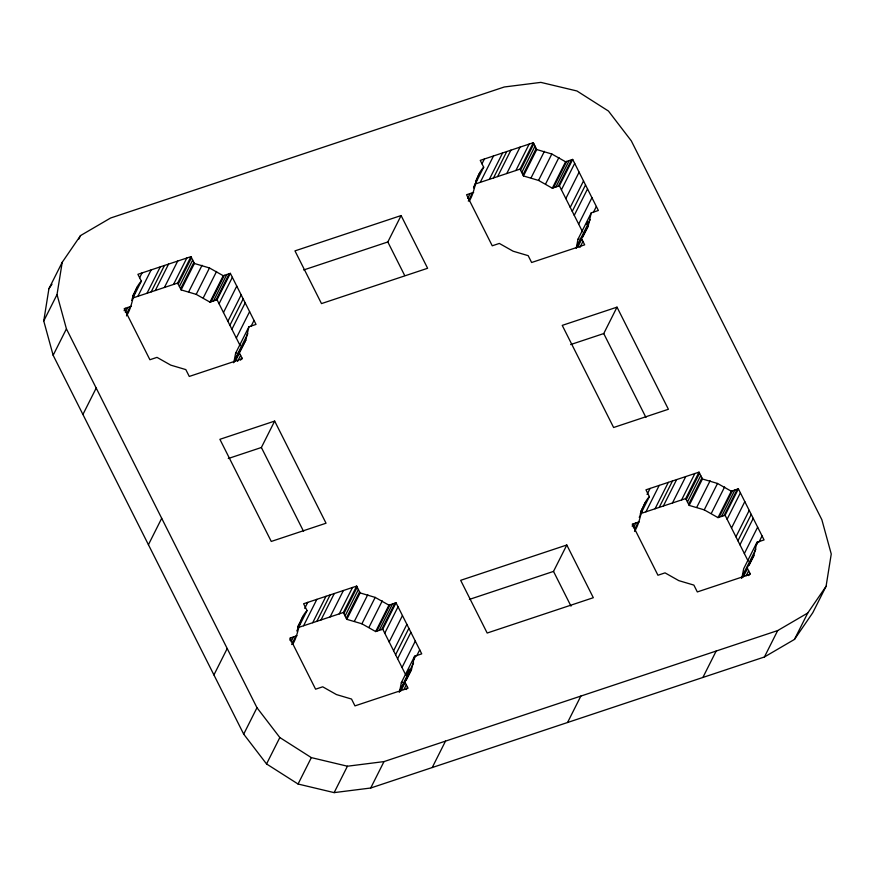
<?xml version="1.0" encoding="UTF-8"?>
<svg xmlns="http://www.w3.org/2000/svg" width="875" height="875" viewBox="0 0 875 875"><rect width="100%" height="100%" fill="white"/><g stroke="black" fill="none" stroke-linecap="round" stroke-linejoin="round"><path stroke-width="1.31" d="M126.481 315.908C133.525 305.145 132.059 290.883 141.345 281.148L137.9 274.312L190.969 256.648L194.403 263.484L209.475 267.958L223.234 275.713L230.344 273.35L256.025 324.417L248.927 326.78L235.637 353.183L233.888 362.217M233.461 362.742L245.798 340.167L248.927 326.78M292.786 644.153C299.261 633.664 298.025 619.948 307.038 610.586L303.603 603.75L356.661 586.097L360.106 592.922L375.178 597.395L388.938 605.161L396.036 602.798L421.728 653.855L414.619 656.217L401.341 682.631L399.58 691.655M469.438 200.769C475.913 190.28 474.677 176.564 483.689 167.202L480.255 160.377L533.312 142.712L536.747 149.548L551.83 154.011L565.589 161.777L572.688 159.414L598.369 210.481L591.27 212.844L577.981 239.247L576.231 248.27M399.164 692.191L411.491 669.605L414.619 656.217M576.417 247.603L588.142 226.22L591.27 212.844M634.528 531.42C641.572 520.647 640.106 506.384 649.381 496.65L645.947 489.814L699.016 472.15L702.45 478.986L717.522 483.459L731.281 491.214L738.391 488.852L764.072 539.919L756.963 542.281L743.684 568.695L741.923 577.719M741.508 578.255L753.845 555.669L756.963 542.281M43.75 320.983L48.923 288.695L62.213 262.292L80.533 235.583L110.589 218.017L504.284 86.986L540.859 82.381L576.942 90.978L608.453 111.048L631.302 140.864L821.855 519.728L831.25 554.017L826.077 586.305L812.788 612.708L794.467 639.417L764.411 656.983L370.716 788.014L334.141 792.619L298.058 784.022L266.547 763.952L243.698 734.136L53.145 355.272L43.75 320.983L57.028 294.569L62.213 262.292M78.728 239.181L80.533 235.583M53.145 355.272L66.423 328.869L57.028 294.569M139.628 277.736L142.045 272.934M124.119 310.702L125.322 308.306M132.606 296.395L137.43 286.792M132.628 296.527L134.444 292.928M125.344 312.298L127.761 307.497M131.677 300.355L141.345 281.148M126.58 313.884L130.2 306.677M137.889 296.308L151.167 269.894M82.917 414.477L96.206 388.062M147.011 293.267L160.289 266.864M151.156 291.889L164.434 265.486M155.302 290.511L168.58 264.097M164.423 287.47L177.702 261.067M173.534 284.441L186.823 258.027M132.191 298.2L177.68 283.062L190.969 256.648M178.227 284.123L191.505 257.72M179.408 286.475L192.686 260.072M180.589 288.827L193.867 262.412M230.344 273.35L217.055 299.764L209.956 302.127L196.197 294.361L181.125 289.898L194.403 263.484M188.77 291.692L202.059 265.289M196.197 294.361L209.475 267.958M203.284 297.85L216.573 271.447M209.956 302.127L223.234 275.713M211.061 301.755L224.35 275.352M213.511 300.945L226.789 274.531M215.95 300.125L229.228 273.722M219.067 303.745L232.345 277.342M223.475 312.528L236.764 286.114M227.894 321.3L241.172 294.897M229.895 325.292L243.184 298.889M231.908 329.284L245.186 302.87M236.316 338.056L249.605 311.653M250.994 326.43L254.013 320.425M234.566 360.041L247.844 333.627M235.211 361.419L239.433 353.008M239.783 352.297L245.798 340.167M237.595 361.364L240.614 355.359M240.592 360.106L241.795 357.711M148.422 544.709L161.7 518.295M228.266 458.522L261.384 447.497L274.673 421.083L326.036 523.217L271.261 541.439L219.898 439.316L274.673 421.083M303.691 269.97L387.822 241.97L401.1 215.556L427.612 268.275L321.486 303.592L294.973 250.884L401.1 215.556M213.927 674.931L227.205 648.528M481.983 163.789L484.4 158.988M475.573 181.388L479.784 172.856M467.698 198.352L470.116 193.55M474.031 186.408L483.689 167.202M473.528 187.928L474.731 185.522M468.322 201.141L472.555 192.741M480.233 182.361L493.511 155.958M489.355 179.331L502.633 152.917M493.5 177.953L506.778 151.539M497.645 176.575L510.923 150.161M506.767 173.534L520.045 147.131M515.889 170.505L529.167 144.091M474.534 184.264L520.034 169.116L533.312 142.712M520.57 170.188L533.848 143.784M521.752 172.539L535.03 146.125M304.73 608.377L307.748 602.372M522.933 174.891L536.211 148.477M289.811 640.15L291.025 637.744M572.688 159.414L559.409 185.817L552.3 188.191L538.541 180.425L523.469 175.952L536.747 149.548M243.698 734.136L256.977 707.722L66.423 328.869M297.697 627.036L303.133 616.23M297.719 627.167L300.136 622.366M291.047 641.736L293.464 636.934M296.778 630.995L307.038 610.586M291.681 644.525L295.903 636.125M303.581 625.745L316.87 599.342M531.125 177.756L544.403 151.342M312.703 622.716L325.992 596.302M316.848 621.327L330.137 594.923M538.541 180.425L551.83 154.011M320.994 619.948L334.283 593.545M545.639 183.914L558.917 157.5M330.116 616.919L343.405 590.505M552.3 188.191L565.589 161.777M339.238 613.878L352.516 587.475M553.416 187.819L566.694 161.405M555.855 186.998L569.133 160.595M266.547 763.952L279.836 737.538L256.977 707.722M297.883 627.648L343.383 612.5L356.661 586.097M558.294 186.189L571.572 159.786M343.919 613.572L357.208 587.158M345.1 615.923L358.389 589.509M561.411 189.809L574.689 163.406M346.281 618.264L359.57 591.861M396.036 602.798L382.758 629.202L375.659 631.564L361.9 623.798L346.817 619.336L360.106 592.922M565.83 198.592L579.108 172.178M354.473 621.141L367.752 594.727M570.238 207.364L583.527 180.95M361.9 623.798L375.178 597.395M572.25 211.356L585.528 184.942M574.252 215.338L587.541 188.934M368.988 627.298L382.266 600.884M578.67 224.12L591.948 197.706M298.058 784.022L311.347 757.619L347.43 766.216L383.994 761.6L777.689 630.569L807.745 613.014L826.077 586.305M375.659 631.564L388.938 605.161M376.764 631.192L390.042 604.789M379.203 630.383L392.492 603.98M381.642 629.573L394.931 603.159M586.338 224.47L587.552 222.075M593.348 212.494L596.367 206.489M576.909 246.094L590.198 219.691M577.555 247.472L581.777 239.072M582.728 237.158L588.142 226.22M384.759 633.194L398.048 606.78M579.939 247.428L582.958 241.423M389.178 641.966L402.456 615.562M393.597 650.748L406.875 624.334M395.598 654.73L408.877 628.327M397.6 658.722L410.889 632.319M334.141 792.619L347.43 766.216M402.019 667.505L415.297 641.091M406.066 675.062L409.084 669.058M413.919 659.455L415.734 655.856M416.697 655.867L419.716 649.862M400.269 689.478L413.547 663.064M400.903 690.856L405.136 682.456M406.087 680.542L411.491 669.605M403.9 689.598L406.317 684.797M406.284 689.555L407.498 687.148M370.716 788.014L383.994 761.6M570.62 344.575L603.739 333.561L617.017 307.147L668.391 409.27L613.616 427.503L562.242 325.38L617.017 307.147M432.228 767.539L445.506 741.125M469.394 599.408L553.514 571.408L566.803 545.005L593.316 597.712L487.178 633.03L460.666 580.322L566.803 545.005M647.073 494.441L650.092 488.436M632.166 526.203L633.369 523.808M640.653 511.897L645.477 502.294M640.675 512.028L642.491 508.43M633.391 527.8L635.808 522.998M640.325 514.653L649.381 496.65M639.231 517.366L640.434 514.959M634.627 529.386L638.247 522.178M645.936 511.809L659.214 485.395M655.058 508.769L668.336 482.366M659.203 507.391L672.481 480.988M663.348 506.012L676.627 479.598M672.459 502.972L685.748 476.569M567.558 722.498L580.847 696.084M681.581 499.942L694.87 473.528M640.238 513.702L685.727 498.564L699.016 472.15M686.263 499.625L699.552 473.222M687.455 501.977L700.733 475.573M688.636 504.328L701.914 477.925M738.391 488.852L725.102 515.266L718.003 517.628L704.244 509.863L689.172 505.4L702.45 478.986M696.817 507.194L710.106 480.791M704.244 509.863L717.522 483.459M711.331 513.352L724.62 486.948M718.003 517.628L731.281 491.214M719.108 517.256L732.397 490.853M721.558 516.447L734.836 490.033M723.997 515.638L737.275 489.223M727.114 519.258L740.392 492.844M731.522 528.03L744.811 501.616M735.941 536.802L749.219 510.398M737.942 540.794L751.231 514.391M739.955 544.786L753.233 518.372M744.362 553.558L757.652 527.155M756.875 544.316L758.078 541.909M759.041 541.931L762.059 535.927M742.613 575.542L755.891 549.128M743.258 576.92L747.48 568.509M749.033 565.403L753.845 555.669M746.244 575.663L748.661 570.861M748.639 575.608L749.842 573.213M702.898 677.447L716.177 651.044M764.411 656.983L777.689 630.569M794.467 639.417L807.745 613.014M48.923 288.695L51.986 284.244M131.316 306.305L124.217 308.678L149.898 359.734L156.997 357.372L170.756 365.137L185.828 369.6L189.273 376.436L242.331 358.783L238.897 351.947M473.659 192.369L466.561 194.731L492.242 245.798L499.341 243.436L513.1 251.202L528.183 255.664L531.617 262.5L584.675 244.836L581.241 238M235.637 353.183L236.753 352.822M577.981 239.247L579.097 238.875M297.019 635.753L289.909 638.116L315.591 689.183L322.7 686.809L336.459 694.575L351.531 699.048L354.966 705.884L408.034 688.22L404.6 681.384M639.362 521.817L632.264 524.18L657.945 575.236L665.044 572.873L678.803 580.639L693.875 585.102L697.32 591.938L750.378 574.284L746.944 567.448M401.341 682.631L402.445 682.259M279.836 737.538L311.347 757.619M559.409 185.817L582.531 231.798M725.102 515.266L748.234 561.236M603.739 333.561L645.936 417.452M520.034 169.116L523.469 175.952M685.727 498.564L689.172 505.4M387.822 241.97L404.688 275.516M553.514 571.408L570.992 606.145M217.055 299.764L240.188 345.734M382.758 629.202L405.88 675.183M261.384 447.497L303.581 531.387M177.68 283.062L181.125 289.898M343.383 612.5L346.817 619.336"/></g></svg>
